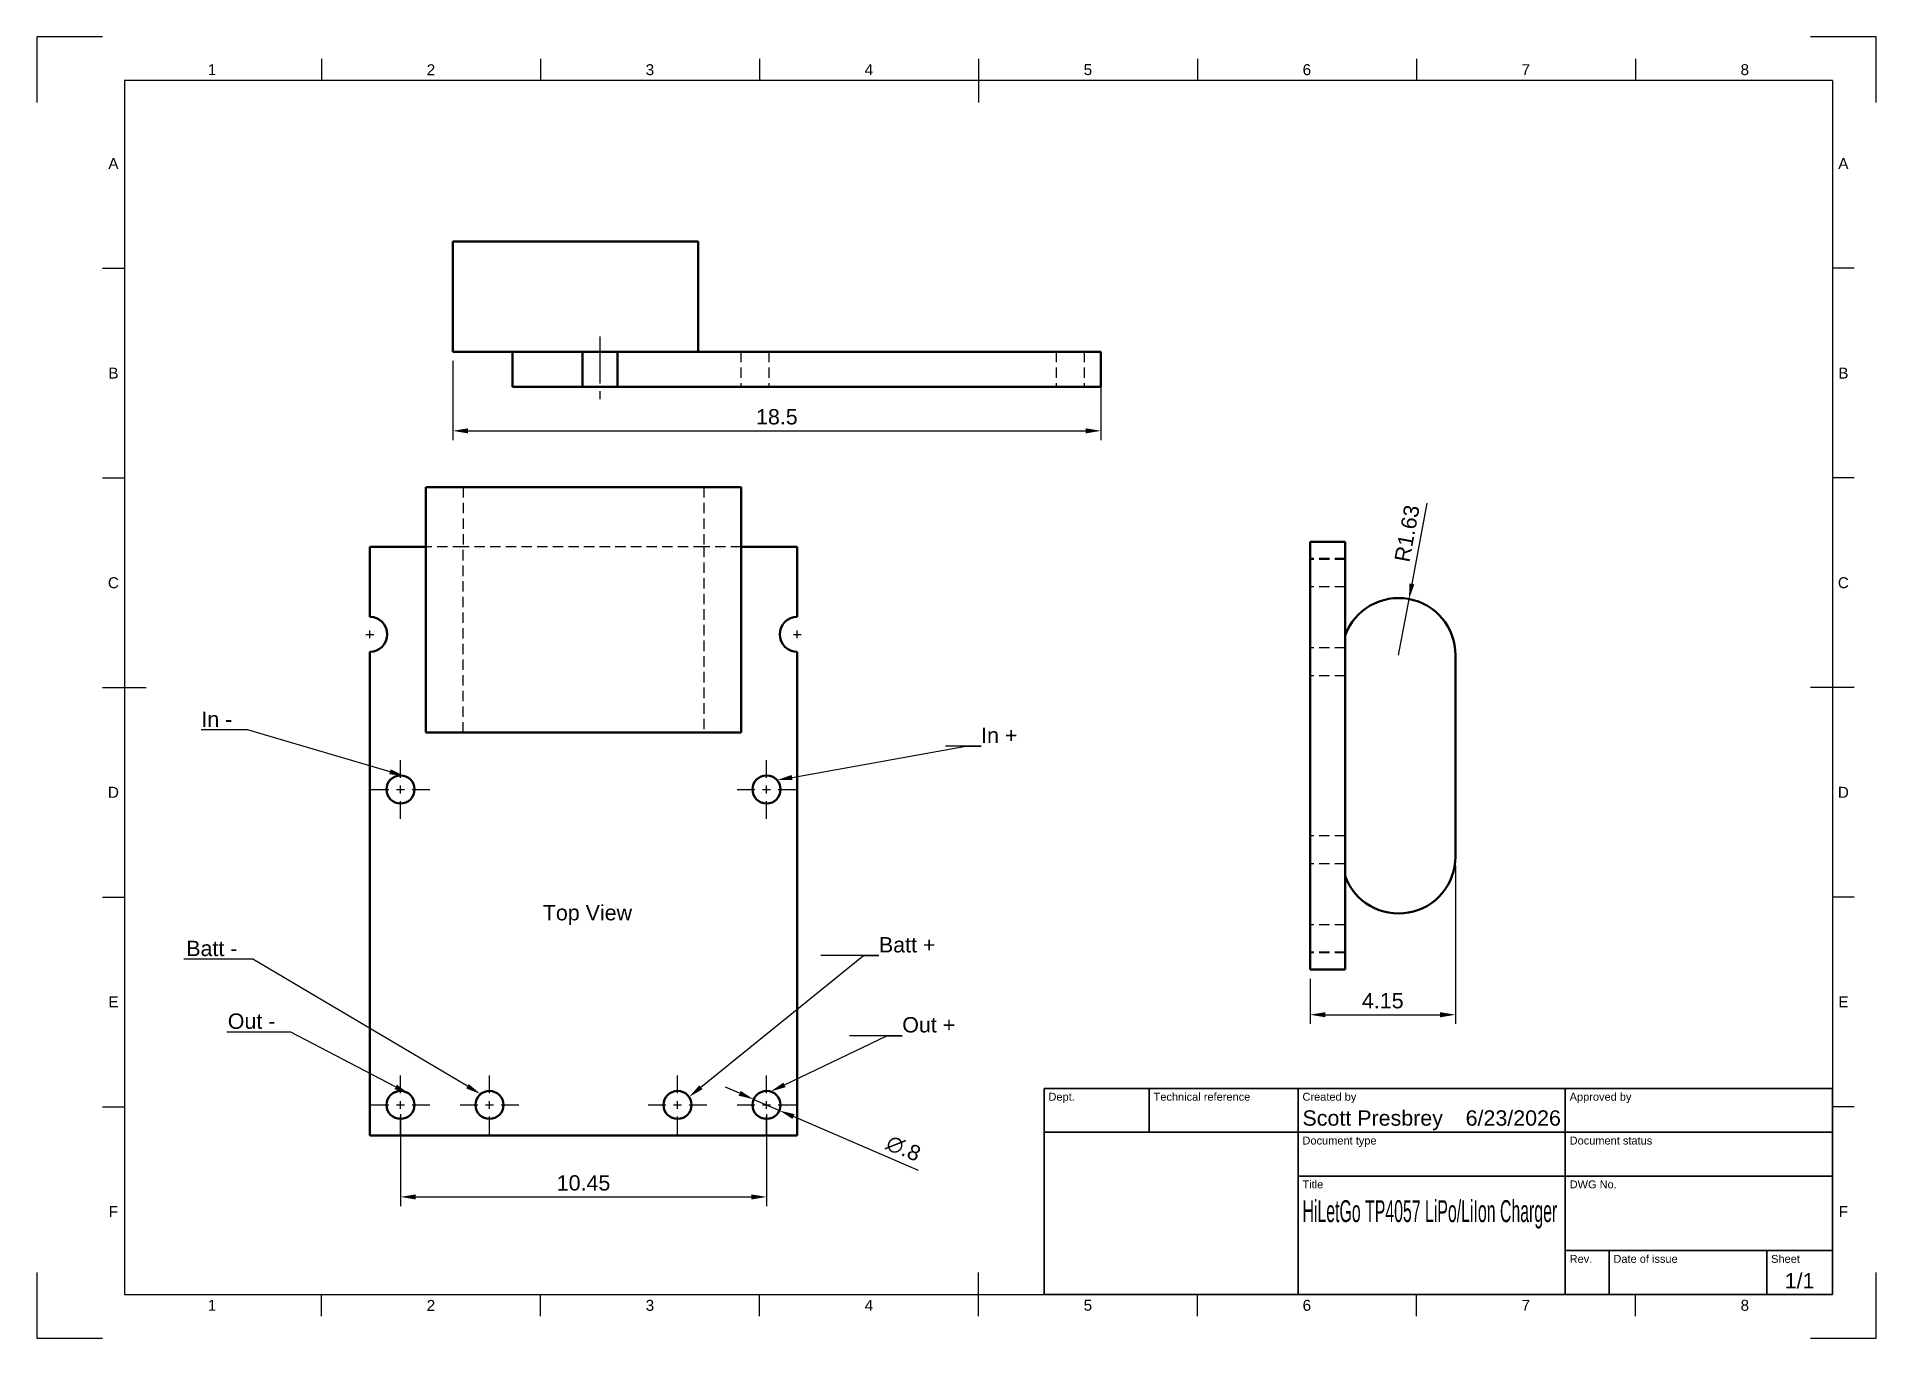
# Model space of a CAD drawing. Header units: millimetres. Extents: x 0 to 420, y 0 to 297.
import ezdxf
from ezdxf import colors
from ezdxf.entities.mleader import LeaderData, LeaderLine
from ezdxf.enums import TextEntityAlignment as Align
from ezdxf.math import Vec2, Vec3

# ---------------------------------------------------------------- set-up
doc = ezdxf.new("R2010")
doc.units = ezdxf.units.MM
doc.header["$LTSCALE"] = 0.75
doc.linetypes.add('CENTER2', pattern=[28.575, 19.05, -3.175, 3.175, -3.175])
doc.linetypes.add('HIDDEN2', pattern=[4.7625, 3.175, -1.5875])
for name, color, linetype, lineweight in [('BORDER', 7, 'Continuous', 25), ('FD_Dimensions', 7, 'Continuous', 25), ('Hidden', 7, 'HIDDEN2', 25), ('Leaders', 7, 'Continuous', 25), ('Notes', 7, 'Continuous', 25), ('Smart Centers', 7, 'CENTER2', 25), ('TITLEBLOCK', 7, 'Continuous', 35), ('Visible', 7, 'Continuous', 50)]:
    doc.layers.add(name, color=color, linetype=linetype, lineweight=lineweight)
doc.styles.add('FusionTitle', font='arial.ttf')
doc.styles.get("Standard").update_dxf_attribs({"font": 'arial.ttf'})
doc.dimstyles.new('Dim-ISO-25', dxfattribs={"dimtxt": 3.5, "dimasz": 3.5, "dimexe": 2.1, "dimexo": 2.1, "dimgap": 1.4, "dimtad": 1, "dimzin": 12, "dimdsep": 46, "dimtxsty": 'Standard', "dimcen": 0, "dimazin": 3, "dimtp": 0.1, "dimtm": 0.1, "dimtfac": 0.714286, "dimtmove": 0, "dimatfit": 3, "dimfxl": 1, "dimtzin": 12, "dimarcsym": 0})

# ---------------------------------------------------------------- blocks, each defined once
blk = doc.blocks.new('ISO_A3_SHEET')
at = {"layer": 'BORDER'}
for p, q in [((65, 292), (65, 287)), ((115, 292), (115, 287)), ((165, 292), (165, 287)), ((215, 292), (215, 282)), ((265, 292), (265, 287)), ((315, 292), (315, 287)), ((365, 292), (365, 287)), ((410, 287), (20, 287)), ((20, 287), (20, 10)), ((410, 287), (410, 10)), ((15, 244.16666), (20, 244.16666)), ((415, 244.16666), (410, 244.16666)), ((15, 196.33333), (20, 196.33333)), ((415, 196.33333), (410, 196.33333)), ((15, 148.5), (25, 148.5)), ((415, 148.5), (405, 148.5)), ((15, 100.66667), (20, 100.66667)), ((415, 100.66667), (410, 100.66667)), ((15, 52.83334), (20, 52.83334)), ((415, 52.83334), (410, 52.83334)), ((215, 5), (215, 15)), ((20, 10), (410, 10)), ((65, 5), (65, 10)), ((115, 5), (115, 10)), ((165, 5), (165, 10)), ((265, 5), (265, 10)), ((315, 5), (315, 10)), ((365, 5), (365, 10))]:
    blk.add_line(p, q, dxfattribs=at)
at = {"layer": 'Defpoints'}
for p, q in [((15, 297), (0, 297)), ((0, 297), (0, 282)), ((420, 297), (405, 297)), ((420, 282), (420, 297)), ((0, 15), (0, 0)), ((420, 0), (420, 15)), ((0, 0), (15, 0)), ((405, 0), (420, 0))]:
    blk.add_line(p, q, dxfattribs=at)
at = {"layer": 'BORDER', "style": 'FusionTitle'}
for s, p in [('1', (40, 289.5)), ('2', (90, 289.5)), ('3', (140, 289.5)), ('4', (190, 289.5)), ('5', (240, 289.5)), ('6', (290, 289.5)), ('7', (340, 289.5)), ('8', (390, 289.5)), ('A', (17.5, 268.08333)), ('A', (412.5, 268.08333)), ('B', (17.5, 220.25)), ('B', (412.5, 220.25)), ('C', (17.5, 172.41667)), ('C', (412.5, 172.41667)), ('D', (17.5, 124.58334)), ('D', (412.5, 124.58334)), ('E', (17.5, 76.75001)), ('E', (412.5, 76.75001)), ('F', (17.5, 28.91668)), ('F', (412.5, 28.91668)), ('1', (40, 7.5)), ('2', (90, 7.5)), ('3', (140, 7.5)), ('4', (190, 7.5)), ('5', (240, 7.5)), ('6', (290, 7.5)), ('7', (340, 7.5)), ('8', (390, 7.5))]:
    blk.add_text(s, height=2.5, dxfattribs=at).set_placement(p, align=Align.MIDDLE)
blk = doc.blocks.new('ISO_TITLEBLOCK')
at = {"layer": 'TITLEBLOCK'}
for p, q in [((0, 47), (-180, 47)), ((-180, 47), (-180, 0)), ((-156, 37), (-156, 47)), ((-122, 0), (-122, 47)), ((-61, 0), (-61, 47)), ((0, 0), (0, 47)), ((-180, 37), (0, 37)), ((-122, 27), (0, 27)), ((-61, 10), (0, 10)), ((-51, 0), (-51, 10)), ((-15, 0), (-15, 10)), ((-180, 0), (0, 0))]:
    blk.add_line(p, q, dxfattribs=at)
at = {"layer": 'TITLEBLOCK', "style": 'FusionTitle'}
for s, p in [('Dept.', (-179, 46)), ('Technical reference', (-155, 46)), ('Created by', (-121, 46)), ('Approved by', (-60, 46)), ('Document type', (-121, 36)), ('Document status', (-60, 36)), ('Title', (-121, 26)), ('DWG No.', (-60, 26)), ('Rev.', (-60, 9)), ('Date of issue', (-50, 9)), ('Sheet', (-14, 9))]:
    blk.add_text(s, height=1.8, dxfattribs=at).set_placement(p, align=Align.TOP_LEFT)
for tag, height, p in [('DEPT', 3.5, (-179, 42)), ('TECHNICAL_REFERENCE', 3.5, (-155, 42)), ('CREATED_BY', 3.5, (-121, 42)), ('APPROVED_BY', 3.5, (-60, 42)), ('DOCUMENT_TYPE', 3.5, (-121, 32)), ('DOCUMENT_STATUS', 3.5, (-60, 32)), ('TITLE_1', 5, (-121, 21.5)), ('TITLE_2', 5, (-121, 14)), ('TITLE_3', 5, (-121, 6.5)), ('DATE_OF_ISSUE', 3.5, (-50, 5))]:
    blk.add_attdef(tag, text='', height=height, dxfattribs=at).set_placement(p, align=Align.TOP_LEFT)
for tag, p in [('CREATED_DATE', (-62, 42)), ('APPROVED_DATE', (-0.99, 42))]:
    blk.add_attdef(tag, text='', height=3.5, dxfattribs=at).set_placement(p, align=Align.TOP_RIGHT)
for tag, height, p in [('DRAWING_NUMBER', 5, (-30.5, 19.75)), ('REV', 3.5, (-56, 4.85)), ('SHEET', 3.5, (-7.5, 4.85))]:
    blk.add_attdef(tag, text='', height=height, dxfattribs=at).set_placement(p, align=Align.TOP_CENTER)
blk = doc.blocks.new('*U6')
at = {"layer": 'Smart Centers', "color": 0, "ltscale": 0.75, "transparency": 16777216}
for p, q in [((0, 2.678906), (0, 6.7)), ((-6.7, 0), (-2.678906, 0)), ((2.678906, 0), (6.7, 0)), ((0, -6.7), (0, -2.678906))]:
    blk.add_line(p, q, dxfattribs=at)
at = {"layer": 'Smart Centers', "color": 0, "linetype": 'Continuous', "ltscale": 0.75, "transparency": 16777216}
for p, q in [((-0.892969, 0), (0.892969, 0)), ((0, -0.892969), (0, 0.892969))]:
    blk.add_line(p, q, dxfattribs=at)
blk = doc.blocks.new('*U7')
at = {"layer": 'Smart Centers', "color": 0, "linetype": 'Continuous', "ltscale": 0.75, "transparency": 16777216}
for p, q in [((-0.892969, 0), (0.892969, 0)), ((0, -0.892969), (0, 0.892969))]:
    blk.add_line(p, q, dxfattribs=at)
blk = doc.blocks.new('*U8')
at = {"layer": 'Smart Centers', "color": 0, "ltscale": 0.75, "transparency": 16777216}
for p, q in [((0, 2.678906), (0, 6.7)), ((-6.7, 0), (-2.678906, 0)), ((2.678906, 0), (6.7, 0)), ((0, -6.7), (0, -2.678906))]:
    blk.add_line(p, q, dxfattribs=at)
at = {"layer": 'Smart Centers', "color": 0, "linetype": 'Continuous', "ltscale": 0.75, "transparency": 16777216}
for p, q in [((-0.892969, 0), (0.892969, 0)), ((0, -0.892969), (0, 0.892969))]:
    blk.add_line(p, q, dxfattribs=at)
blk = doc.blocks.new('*U9')
at = {"layer": 'Smart Centers', "color": 0, "ltscale": 0.75, "transparency": 16777216}
for p, q in [((0, 2.678906), (0, 6.7)), ((-6.7, 0), (-2.678906, 0)), ((2.678906, 0), (6.7, 0)), ((0, -6.7), (0, -2.678906))]:
    blk.add_line(p, q, dxfattribs=at)
at = {"layer": 'Smart Centers', "color": 0, "linetype": 'Continuous', "ltscale": 0.75, "transparency": 16777216}
for p, q in [((-0.892969, 0), (0.892969, 0)), ((0, -0.892969), (0, 0.892969))]:
    blk.add_line(p, q, dxfattribs=at)
blk = doc.blocks.new('*U10')
at = {"layer": 'Smart Centers', "color": 0, "ltscale": 0.75, "transparency": 16777216}
for p, q in [((0, 2.678906), (0, 6.7)), ((-6.7, 0), (-2.678906, 0)), ((2.678906, 0), (6.7, 0)), ((0, -6.7), (0, -2.678906))]:
    blk.add_line(p, q, dxfattribs=at)
at = {"layer": 'Smart Centers', "color": 0, "linetype": 'Continuous', "ltscale": 0.75, "transparency": 16777216}
for p, q in [((-0.892969, 0), (0.892969, 0)), ((0, -0.892969), (0, 0.892969))]:
    blk.add_line(p, q, dxfattribs=at)
blk = doc.blocks.new('*U11')
at = {"layer": 'Smart Centers', "color": 0, "linetype": 'Continuous', "ltscale": 0.75, "transparency": 16777216}
for p, q in [((-0.892969, 0), (0.892969, 0)), ((0, -0.892969), (0, 0.892969))]:
    blk.add_line(p, q, dxfattribs=at)
blk = doc.blocks.new('*U12')
at = {"layer": 'Smart Centers', "color": 0, "ltscale": 0.75, "transparency": 16777216}
for p, q in [((0, 2.678906), (0, 6.7)), ((-6.7, 0), (-2.678906, 0)), ((2.678906, 0), (6.7, 0)), ((0, -6.7), (0, -2.678906))]:
    blk.add_line(p, q, dxfattribs=at)
at = {"layer": 'Smart Centers', "color": 0, "linetype": 'Continuous', "ltscale": 0.75, "transparency": 16777216}
for p, q in [((-0.892969, 0), (0.892969, 0)), ((0, -0.892969), (0, 0.892969))]:
    blk.add_line(p, q, dxfattribs=at)
blk = doc.blocks.new('*U13')
at = {"layer": 'Smart Centers', "color": 0, "ltscale": 0.75, "transparency": 16777216}
for p, q in [((0, 2.678906), (0, 6.7)), ((-6.7, 0), (-2.678906, 0)), ((2.678906, 0), (6.7, 0)), ((0, -6.7), (0, -2.678906))]:
    blk.add_line(p, q, dxfattribs=at)
at = {"layer": 'Smart Centers', "color": 0, "linetype": 'Continuous', "ltscale": 0.75, "transparency": 16777216}
for p, q in [((-0.892969, 0), (0.892969, 0)), ((0, -0.892969), (0, 0.892969))]:
    blk.add_line(p, q, dxfattribs=at)
blk = doc.blocks.new('*U14')
at = {"layer": 'Smart Centers', "color": 0, "ltscale": 0.75, "transparency": 16777216}
blk.add_line((0, 7.5), (0, -7.5), dxfattribs=at)
blk = doc.blocks.new('*U15')
at = {"layer": 'Smart Centers', "color": 0, "ltscale": 0.75, "transparency": 16777216}
blk.add_line((0, 7.5), (0, -7.5), dxfattribs=at)
blk = doc.blocks.new('*U16')
at = {"layer": 'Smart Centers', "color": 0, "ltscale": 0.75, "transparency": 16777216}
blk.add_line((0, 7.5), (0, -7.5), dxfattribs=at)
blk = doc.blocks.new('*D22')
at = {"layer": 'Defpoints', "color": 0, "transparency": 16777216}
for p in [(94.984375, 225.11875), (242.984375, 225.11875), (242.984375, 207.071875)]:
    blk.add_point(p, dxfattribs=at)
at = {"layer": 'FD_Dimensions', "color": 0, "lineweight": -2, "transparency": 16777216}
for p, q in [((94.984375, 223.01875), (94.984375, 204.971875)), ((242.984375, 223.01875), (242.984375, 204.971875)), ((98.484375, 207.071875), (239.484375, 207.071875))]:
    blk.add_line(p, q, dxfattribs=at)
at = {"layer": 'FD_Dimensions', "color": 0, "transparency": 16777216}
for points in [[(98.484375, 207.655208), (98.484375, 206.488542), (94.984375, 207.071875)], [(239.484375, 207.655208), (239.484375, 206.488542), (242.984375, 207.071875)]]:
    blk.add_solid(points, dxfattribs=at)
at = {"layer": 'FD_Dimensions', "color": 0, "transparency": 16777216, "insert": (168.984375, 210.25888), "char_height": 3.5, "attachment_point": 5}
blk.add_mtext('18.5', dxfattribs=at)
blk = doc.blocks.new('*D23')
at = {"layer": 'Defpoints', "color": 0, "transparency": 16777216}
for p in [(323.935937, 109.914063), (290.735937, 84.114062), (323.935937, 73.820313)]:
    blk.add_point(p, dxfattribs=at)
at = {"layer": 'FD_Dimensions', "color": 0, "lineweight": -2, "transparency": 16777216}
for p, q in [((323.935937, 107.814063), (323.935937, 71.720313)), ((290.735937, 82.014062), (290.735937, 71.720313)), ((294.235937, 73.820313), (320.435937, 73.820313))]:
    blk.add_line(p, q, dxfattribs=at)
at = {"layer": 'FD_Dimensions', "color": 0, "transparency": 16777216}
for points in [[(294.235937, 74.403646), (294.235937, 73.236979), (290.735937, 73.820313)], [(320.435937, 74.403646), (320.435937, 73.236979), (323.935937, 73.820313)]]:
    blk.add_solid(points, dxfattribs=at)
at = {"layer": 'FD_Dimensions', "color": 0, "transparency": 16777216, "insert": (307.335937, 77.007318), "char_height": 3.5, "attachment_point": 5}
blk.add_mtext('4.15', dxfattribs=at)
blk = doc.blocks.new('*D24')
at = {"layer": 'Defpoints', "color": 0, "transparency": 16777216}
for p in [(163.692459, 54.506494), (169.566508, 51.965717)]:
    blk.add_point(p, dxfattribs=at)
at = {"layer": 'FD_Dimensions', "color": 0, "lineweight": -2, "transparency": 16777216}
for p, q in [((160.480089, 55.895982), (157.267718, 57.28547)), ((163.692459, 54.506494), (169.566508, 51.965717)), ((201.293626, 38.242381), (172.778879, 50.576229))]:
    blk.add_line(p, q, dxfattribs=at)
at = {"layer": 'FD_Dimensions', "color": 0, "transparency": 16777216}
for points in [[(160.71167, 56.431377), (160.248508, 55.360587), (163.692459, 54.506494)], [(173.01046, 51.111624), (172.547297, 50.040834), (169.566508, 51.965717)]]:
    blk.add_solid(points, dxfattribs=at)
at = {"layer": 'FD_Dimensions', "color": 0, "transparency": 16777216, "insert": (197.885655, 43.295488), "char_height": 3.5, "attachment_point": 5, "rotation": 336.60947453}
blk.add_mtext('∅.8', dxfattribs=at)
blk = doc.blocks.new('*D25')
at = {"layer": 'Defpoints', "color": 0, "transparency": 16777216}
for p in [(313.329412, 168.691828), (310.935937, 155.914063)]:
    blk.add_point(p, dxfattribs=at)
at = {"layer": 'FD_Dimensions', "color": 0, "lineweight": -2, "transparency": 16777216}
for p, q in [((317.424277, 190.552614), (313.973809, 172.131995)), ((310.935937, 155.914063), (313.329412, 168.691828))]:
    blk.add_line(p, q, dxfattribs=at)
at = {"layer": 'FD_Dimensions', "color": 0, "transparency": 16777216}
blk.add_solid([(313.400447, 172.239395), (314.54717, 172.024596), (313.329412, 168.691828)], dxfattribs=at)
at = {"layer": 'FD_Dimensions', "color": 0, "transparency": 16777216, "insert": (312.887545, 183.649378), "char_height": 3.5, "attachment_point": 5, "rotation": 79.39057635}
blk.add_mtext('R1.63', dxfattribs=at)
blk = doc.blocks.new('*D26')
at = {"layer": 'Defpoints', "color": 0, "transparency": 16777216}
for p in [(83.047924, 53.236106), (166.629484, 53.236106), (166.629484, 32.236106)]:
    blk.add_point(p, dxfattribs=at)
at = {"layer": 'FD_Dimensions', "color": 0, "lineweight": -2, "transparency": 16777216}
for p, q in [((83.047924, 51.136106), (83.047924, 30.136106)), ((166.629484, 51.136106), (166.629484, 30.136106)), ((86.547924, 32.236106), (163.129484, 32.236106))]:
    blk.add_line(p, q, dxfattribs=at)
at = {"layer": 'FD_Dimensions', "color": 0, "transparency": 16777216}
for points in [[(86.547924, 32.819439), (86.547924, 31.652772), (83.047924, 32.236106)], [(163.129484, 32.819439), (163.129484, 31.652772), (166.629484, 32.236106)]]:
    blk.add_solid(points, dxfattribs=at)
at = {"layer": 'FD_Dimensions', "color": 0, "transparency": 16777216, "insert": (124.838704, 35.423111), "char_height": 3.5, "attachment_point": 5}
blk.add_mtext('10.45', dxfattribs=at)

msp = doc.modelspace()

# ---------------------------------------------------------------- linework, layer by layer
at = {"layer": 'Hidden', "extrusion": (0, 1, 2.966e-13)}
for p, q in [((160.775155, 225.11875), (160.775155, 217.11875)), ((167.175155, 225.11875), (167.175155, 217.11875)), ((232.775155, 225.11875), (232.775155, 217.11875)), ((239.175155, 225.11875), (239.175155, 217.11875))]:
    msp.add_line(p, q, dxfattribs=at)
at = {"layer": 'Hidden'}
for p, q in [((97.348715, 194.226886), (97.348715, 180.626886)), ((152.328693, 194.226886), (152.328693, 180.626886)), ((97.348715, 180.626886), (88.838704, 180.626886)), ((97.348715, 138.226886), (97.348715, 180.626886)), ((152.328693, 180.626886), (97.348715, 180.626886)), ((160.838704, 180.626886), (152.328693, 180.626886)), ((152.328693, 180.626886), (152.328693, 138.226886))]:
    msp.add_line(p, q, dxfattribs=at)
at = {"layer": 'Hidden', "extrusion": (1, -2e-16, 2.967e-13)}
for p, q in [((298.735937, 177.904843), (290.735937, 177.904843)), ((298.735937, 177.714063), (290.735937, 177.714063)), ((298.735937, 171.504843), (290.735937, 171.504843)), ((298.735937, 157.584843), (290.735937, 157.584843)), ((298.735937, 151.184843), (290.735937, 151.184843)), ((298.735937, 114.643282), (290.735937, 114.643282)), ((298.735937, 108.243282), (290.735937, 108.243282)), ((298.735937, 94.323282), (290.735937, 94.323282)), ((298.735937, 88.114062), (290.735937, 88.114062)), ((298.735937, 87.923282), (290.735937, 87.923282))]:
    msp.add_line(p, q, dxfattribs=at)
at = {"layer": 'Visible', "extrusion": (0, 1, 2.966e-13)}
for p, q in [((94.984375, 225.11875), (94.984375, 250.31875)), ((94.984375, 250.31875), (150.984375, 250.31875)), ((150.984375, 225.11875), (150.984375, 250.31875)), ((94.984375, 225.11875), (108.584375, 225.11875)), ((108.584375, 225.11875), (124.584375, 225.11875)), ((108.584375, 225.11875), (108.584375, 217.11875)), ((124.584375, 225.11875), (132.584375, 225.11875)), ((124.584375, 217.11875), (124.584375, 225.11875)), ((132.584375, 225.11875), (132.584375, 217.11875)), ((132.584375, 225.11875), (242.984375, 225.11875)), ((242.984375, 225.11875), (242.984375, 217.11875)), ((124.584375, 217.11875), (108.584375, 217.11875)), ((132.584375, 217.11875), (124.584375, 217.11875)), ((242.984375, 217.11875), (132.584375, 217.11875))]:
    msp.add_line(p, q, dxfattribs=at)
at = {"layer": 'Visible'}
for p, q in [((88.838704, 194.226886), (101.838704, 194.226886)), ((88.838704, 194.226886), (88.838704, 138.226886)), ((147.838704, 194.226886), (101.838704, 194.226886)), ((147.838704, 194.226886), (160.838704, 194.226886)), ((160.838704, 194.226886), (160.838704, 138.226886)), ((76.038704, 180.626886), (76.038704, 164.626886)), ((88.838704, 180.626886), (76.038704, 180.626886)), ((173.638704, 180.626886), (160.838704, 180.626886)), ((173.638704, 164.626886), (173.638704, 180.626886)), ((76.038704, 156.626886), (76.038704, 46.226886)), ((173.638704, 46.226886), (173.638704, 156.626886)), ((88.838704, 138.226886), (101.838704, 138.226886)), ((147.838704, 138.226886), (101.838704, 138.226886)), ((147.838704, 138.226886), (160.838704, 138.226886)), ((76.038704, 46.226886), (173.638704, 46.226886))]:
    msp.add_line(p, q, dxfattribs=at)
at = {"layer": 'Visible', "extrusion": (1, -2e-16, 2.967e-13)}
for p, q in [((298.735937, 181.714063), (290.735937, 181.714063)), ((290.735937, 84.114062), (290.735937, 181.714063)), ((298.735937, 181.714063), (298.735937, 160.404051)), ((298.735937, 160.404051), (298.735937, 105.424074)), ((323.935937, 155.914063), (323.935937, 109.914063)), ((298.735937, 105.424074), (298.735937, 84.114062)), ((298.735937, 84.114062), (290.735937, 84.114062))]:
    msp.add_line(p, q, dxfattribs=at)
at = {"layer": 'Visible', "extrusion": (0, 0, -1)}
for centre in [(-83.047924, 125.236106), (-166.629484, 125.236106), (-83.047924, 53.236106), (-103.367924, 53.236106), (-146.309484, 53.236106), (-166.629484, 53.236106)]:
    msp.add_circle(centre, 3.2, dxfattribs=at)
for centre, radius, start, end in [((-310.935937, 155.914063), 13, 20.205224, 180), ((-76.038704, 160.626886), 4, 90, 270), ((-173.638704, 160.626886), 4, 270, 90), ((-310.935937, 109.914063), 13, 180, 339.794776)]:
    msp.add_arc(centre, radius, start, end, dxfattribs=at)

# ---------------------------------------------------------------- block references
at = {"layer": 'BORDER'}
msp.add_blockref('ISO_A3_SHEET', (0, 0), dxfattribs=at)
at = {"layer": 'Smart Centers', "ltscale": 0.75}
for name, p in [('*U14', (128.584375, 221.11875)), ('*U15', (128.584375, 221.11875)), ('*U16', (128.584375, 221.11875)), ('*U11', (76.038704, 160.626886)), ('*U7', (173.638704, 160.626886)), ('*U12', (83.047924, 125.236106)), ('*U8', (166.629484, 125.236106)), ('*U10', (83.047924, 53.236106)), ('*U6', (103.367924, 53.236106)), ('*U9', (146.309484, 53.236106)), ('*U13', (166.629484, 53.236106))]:
    msp.add_blockref(name, p, dxfattribs=at)
at = {"layer": 'TITLEBLOCK'}
ref = msp.add_blockref('ISO_TITLEBLOCK', (410, 10), dxfattribs=at)
ref.add_attrib('CREATED_DATE', '6/23/2026', dxfattribs={"height": 3.5, "style": 'FusionTitle'}).set_placement((348, 52), align=Align.TOP_RIGHT)
ref.add_attrib('SHEET', '1/1', dxfattribs={"height": 3.5, "style": 'FusionTitle'}).set_placement((402.5, 14.85), align=Align.TOP_CENTER)
ref.add_attrib('TITLE_1', 'HiLetGo TP4057 LiPo/LiIon Charger', dxfattribs={"height": 5, "style": 'FusionTitle', "width": 0.518486}).set_placement((289, 31.5), align=Align.TOP_LEFT)
ref.add_attrib('CREATED_BY', 'Scott Presbrey', dxfattribs={"height": 3.5, "style": 'FusionTitle'}).set_placement((289, 52), align=Align.TOP_LEFT)

# ---------------------------------------------------------------- texts
at = {"layer": 'Notes', "insert": (115.543935, 98.861236), "char_height": 3.5, "attachment_point": 1}
msp.add_mtext_dynamic_manual_height_columns('Top View', width=64.877483, gutter_width=17.5, heights=[0], dxfattribs=at)

# ---------------------------------------------------------------- dimensions: what is measured, and where the dimension line sits
at = {"layer": 'FD_Dimensions'}
for base, p1, p2, picture, middle in [((242.984375, 207.071875), (94.984375, 225.11875), (242.984375, 225.11875), '*D22', (168.984375, 210.25888)), ((323.935937, 73.820313), (290.735937, 84.114062), (323.935937, 109.914063), '*D23', (307.335937, 77.007318))]:
    dim = msp.add_linear_dim(base=base, p1=p1, p2=p2, dimstyle='Dim-ISO-25', override={"dimlfac": 0.125}, dxfattribs=at)
    dim.commit()
    dim.dimension.update_dxf_attribs({"geometry": picture, "text_midpoint": middle})
dim = msp.add_radius_dim(center=(310.935937, 155.914063), mpoint=(313.329412, 168.691828), dimstyle='Dim-ISO-25', override={"dimlfac": 0.125, "dimpost": 'R<>'}, dxfattribs=at)
dim.commit()
dim.dimension.update_dxf_attribs({"geometry": '*D25', "text_midpoint": (316.021241, 183.062388), "dimtype": 164})
dim = msp.add_diameter_dim_2p(p1=(163.692459, 54.506494), p2=(169.566508, 51.965717), dimstyle='Dim-ISO-25', override={"dimlfac": 0.125, "dimpost": '∅<>'}, dxfattribs=at)
dim.commit()
dim.dimension.update_dxf_attribs({"geometry": '*D24', "text_midpoint": (196.581565, 40.280549), "dimtype": 163})
dim = msp.add_aligned_dim(p1=(83.047924, 53.236106), p2=(166.629484, 53.236106), distance=-21, dimstyle='Dim-ISO-25', override={"dimlfac": 0.125, "dimclrd": 0, "dimclre": 0}, dxfattribs=at)
dim.commit()
dim.dimension.update_dxf_attribs({"geometry": '*D26', "text_midpoint": (124.838704, 35.423111)})

# ---------------------------------------------------------------- leaders
at = {"layer": 'Leaders'}
ml = msp.add_multileader_mtext('Standard', dxfattribs=at)
ml.set_content('In -', color=256)
ml.set_leader_properties()
ml.build(insert=Vec2(0, 0))
ml.multileader.update_dxf_attribs({"text_left_attachment_type": 5, "text_right_attachment_type": 5, "dogleg_length": 3.5, "arrow_head_size": 3.5})
ctx = ml.context
ctx.base_point, ctx.char_height, ctx.arrow_head_size, ctx.landing_gap_size, ctx.plane_origin = Vec3(38.191939, 138.806871), 3.5, 3.5, 0, Vec3(84.018429, 128.285387)
ctx.left_attachment, ctx.right_attachment, ctx.text_align_type = 5, 5, 2
notes = []
notes.append((ctx, [(0, (1, 1, 0), (48.147601, 138.806871), (-1, 0), 3.5, [(0, [(84.018429, 128.285387)], 0, [])])]))
ctx.mtext.insert, ctx.mtext.alignment, ctx.mtext.flow_direction = Vec3(44.647601, 143.006871), 3, 5
ml = msp.add_multileader_mtext('Standard', dxfattribs=at)
ml.set_content('In +', color=256)
ml.set_leader_properties()
ml.build(insert=Vec2(0, 0))
ml.multileader.update_dxf_attribs({"text_left_attachment_type": 5, "text_right_attachment_type": 5, "dogleg_length": 3.5, "arrow_head_size": 3.5})
ctx = ml.context
ctx.base_point, ctx.char_height, ctx.arrow_head_size, ctx.landing_gap_size, ctx.plane_origin = Vec3(215.616417, 135.142255), 3.5, 3.5, 0, Vec3(169.017401, 127.366329)
ctx.left_attachment, ctx.right_attachment = 5, 5
notes.append((ctx, [(0, (1, 1, 0), (212.116417, 135.142255), (1, 0), 3.5, [(0, [(169.017401, 127.366329)], 0, [])])]))
ctx.mtext.insert, ctx.mtext.flow_direction = Vec3(215.616417, 139.342255), 5
ml = msp.add_multileader_mtext('Standard', dxfattribs=at)
ml.set_content('Batt -', color=256)
ml.set_leader_properties()
ml.build(insert=Vec2(0, 0))
ml.multileader.update_dxf_attribs({"text_left_attachment_type": 5, "text_right_attachment_type": 5, "dogleg_length": 3.5, "arrow_head_size": 3.5})
ctx = ml.context
ctx.base_point, ctx.char_height, ctx.arrow_head_size, ctx.landing_gap_size, ctx.plane_origin = Vec3(34.640786, 86.502805), 3.5, 3.5, 0, Vec3(101.342946, 55.7139)
ctx.left_attachment, ctx.right_attachment, ctx.text_align_type = 5, 5, 2
notes.append((ctx, [(0, (1, 1, 0), (49.314046, 86.502805), (-1, 0), 3.5, [(0, [(101.342946, 55.7139)], 0, [])])]))
ctx.mtext.insert, ctx.mtext.alignment, ctx.mtext.flow_direction = Vec3(45.814046, 90.702805), 3, 5
ml = msp.add_multileader_mtext('Standard', dxfattribs=at)
ml.set_content('Batt +', color=256)
ml.set_leader_properties()
ml.build(insert=Vec2(0, 0))
ml.multileader.update_dxf_attribs({"text_left_attachment_type": 5, "text_right_attachment_type": 5, "dogleg_length": 3.5, "arrow_head_size": 3.5})
ctx = ml.context
ctx.base_point, ctx.char_height, ctx.arrow_head_size, ctx.landing_gap_size, ctx.plane_origin = Vec3(192.28752, 87.335672), 3.5, 3.5, 0, Vec3(148.933981, 55.066956)
ctx.left_attachment, ctx.right_attachment = 5, 5
notes.append((ctx, [(0, (1, 1, 0), (188.78752, 87.335672), (1, 0), 3.5, [(0, [(148.933981, 55.066956)], 0, [])])]))
ctx.mtext.insert, ctx.mtext.flow_direction = Vec3(192.28752, 91.535672), 5
ml = msp.add_multileader_mtext('Standard', dxfattribs=at)
ml.set_content('Out -', color=256)
ml.set_leader_properties()
ml.build(insert=Vec2(0, 0))
ml.multileader.update_dxf_attribs({"text_left_attachment_type": 5, "text_right_attachment_type": 5, "dogleg_length": 3.5, "arrow_head_size": 3.5})
ctx = ml.context
ctx.base_point, ctx.char_height, ctx.arrow_head_size, ctx.landing_gap_size, ctx.plane_origin = Vec3(44.000551, 69.845458), 3.5, 3.5, 0, Vec3(85.046305, 55.7354)
ctx.left_attachment, ctx.right_attachment, ctx.text_align_type = 5, 5, 2
notes.append((ctx, [(0, (1, 1, 0), (57.979064, 69.845458), (-1, 0), 3.5, [(0, [(85.046305, 55.7354)], 0, [])])]))
ctx.mtext.insert, ctx.mtext.alignment, ctx.mtext.flow_direction = Vec3(54.479064, 74.107532), 3, 5
ml = msp.add_multileader_mtext('Standard', dxfattribs=at)
ml.set_content('Out +', color=256)
ml.set_leader_properties()
ml.build(insert=Vec2(0, 0))
ml.multileader.update_dxf_attribs({"text_left_attachment_type": 5, "text_right_attachment_type": 5, "dogleg_length": 3.5, "arrow_head_size": 3.5})
ctx = ml.context
ctx.base_point, ctx.char_height, ctx.arrow_head_size, ctx.landing_gap_size, ctx.plane_origin = Vec3(197.61984, 69.012591), 3.5, 3.5, 0, Vec3(167.557851, 56.29848)
ctx.left_attachment, ctx.right_attachment = 5, 5
notes.append((ctx, [(0, (1, 1, 0), (194.11984, 69.012591), (1, 0), 3.5, [(0, [(167.557851, 56.29848)], 0, [])])]))
ctx.mtext.insert, ctx.mtext.flow_direction = Vec3(197.61984, 73.274665), 5
for ctx, leaders in notes:
    for number, flags, end, landing, length, lines in leaders:
        leader = LeaderData()
        leader.index, (leader.has_last_leader_line, leader.has_dogleg_vector, leader.attachment_direction) = number, flags
        leader.last_leader_point, leader.dogleg_vector, leader.dogleg_length = Vec3(end), Vec3(landing), length
        for number, points, colour, breaks in lines:
            line = LeaderLine()
            line.index, line.vertices, line.color, line.breaks = number, Vec3.list(points), colors.encode_raw_color(colour), breaks
            leader.lines.append(line)
        ctx.leaders.append(leader)

doc.saveas('drawing.dxf')
